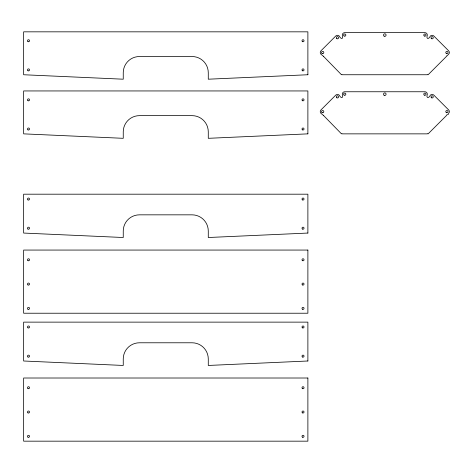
<?xml version="1.0" encoding="UTF-8"?>
<svg xmlns="http://www.w3.org/2000/svg" width="473" height="473" viewBox="0 0 473 473"><rect width="100%" height="100%" fill="white"/><g stroke="black" fill="none" stroke-linecap="round" stroke-linejoin="round"><path stroke-width="0.71" d="M323.384 56.234L341.482 74.746L341.873 74.344L342.292 74.746L427.32 74.746L427.71 74.344L428.13 74.746L446.352 56.529L446.341 55.968L446.92 55.956L448.641 54.235A2.43 2.43 0 0 0 448.641 50.8L433.853 36.019A2.43 2.43 0 0 0 430.418 36.019C428.893 39.519 425.806 39.425 427.32 35.067A2.43 2.43 0 0 0 424.89 32.643L344.722 32.643A2.43 2.43 0 0 0 342.292 35.067C343.705 39.531 340.862 39.478 339.194 36.019A2.43 2.43 0 0 0 335.759 36.019L320.972 50.8A2.43 2.43 0 0 0 320.972 54.235L323.384 56.234M323.384 115.347L341.482 133.859L341.873 133.457L342.292 133.859L427.32 133.859L427.74 133.457L428.13 133.859L446.352 115.643C445.672 114.543 449.066 115.051 448.641 113.354A2.43 2.43 0 0 0 448.641 109.913L433.853 95.132A2.43 2.43 0 0 0 430.418 95.132C428.828 98.638 425.801 98.496 427.32 94.18A2.43 2.43 0 0 0 424.89 91.756L344.722 91.756A2.43 2.43 0 0 0 342.292 94.18C343.8 98.52 340.844 98.638 339.194 95.132A2.43 2.43 0 0 0 335.759 95.132L320.972 109.913A2.43 2.43 0 0 0 320.972 113.354L323.384 115.347M307.882 74.746L208.28 79.204L208.28 72.724A16.194 16.194 0 0 0 192.079 56.529L139.446 56.529A16.194 16.194 0 0 0 123.252 72.724L123.252 79.204L23.65 74.746L23.65 31.833L307.882 31.833L307.882 74.746M307.882 133.859L208.28 138.317L208.28 131.837A16.194 16.194 0 0 0 192.079 115.643L139.446 115.643A16.194 16.194 0 0 0 123.252 131.837L123.252 138.317L23.65 133.859L23.65 90.946L307.882 90.946L307.882 133.859M307.882 233.059L208.28 237.511L208.28 231.037A16.194 16.194 0 0 0 192.079 214.837L139.446 214.837A16.194 16.194 0 0 0 123.252 231.037L123.252 237.511L23.65 233.059L23.65 194.19L307.882 194.19L307.882 233.059M307.882 361L208.28 365.458L208.28 358.977A16.194 16.194 0 0 0 192.079 342.783L139.446 342.783A16.194 16.194 0 0 0 123.252 358.977L123.252 365.458L23.65 361L23.65 322.131L307.882 322.131L307.882 361M307.882 250.063L23.65 250.063L23.65 313.227L307.882 313.227L307.882 250.063M307.882 378.01L23.65 378.01L23.65 441.167L307.882 441.167L307.882 378.01M28.002 309.241A1.011 1.011 0 0 0 29.521 308.366A1.011 1.011 0 0 0 28.002 307.491A1.011 1.011 0 0 0 28.002 309.241M27.942 260.617A1.011 1.011 0 0 0 29.521 259.854A1.011 1.011 0 0 0 28.067 258.873A1.011 1.011 0 0 0 27.942 260.617M27.942 229.038A1.011 1.011 0 0 0 29.521 228.27A1.011 1.011 0 0 0 28.067 227.288A1.011 1.011 0 0 0 27.942 229.038M28.002 199.925A1.011 1.011 0 0 0 29.521 199.05A1.011 1.011 0 0 0 28.002 198.169A1.011 1.011 0 0 0 28.002 199.925M28.002 284.953A1.011 1.011 0 0 0 29.521 284.072A1.011 1.011 0 0 0 28.002 283.197A1.011 1.011 0 0 0 28.002 284.953M302.513 284.953A1.011 1.011 0 0 0 304.033 284.072A1.011 1.011 0 0 0 302.513 283.197A1.011 1.011 0 0 0 302.513 284.953M302.513 199.925A1.011 1.011 0 0 0 304.033 199.05A1.011 1.011 0 0 0 302.513 198.169A1.011 1.011 0 0 0 302.513 199.925M302.513 229.074A1.011 1.011 0 0 0 304.033 228.199A1.011 1.011 0 0 0 302.513 227.324A1.011 1.011 0 0 0 302.513 229.074M302.513 260.658A1.011 1.011 0 0 0 304.033 259.783A1.011 1.011 0 0 0 302.513 258.902A1.011 1.011 0 0 0 302.513 260.658M302.513 309.241A1.011 1.011 0 0 0 304.033 308.366A1.011 1.011 0 0 0 302.513 307.491A1.011 1.011 0 0 0 302.513 309.241M28.002 437.188A1.011 1.011 0 0 0 29.521 436.313A1.011 1.011 0 0 0 28.002 435.432A1.011 1.011 0 0 0 28.002 437.188M28.002 388.599A1.011 1.011 0 0 0 29.521 387.724A1.011 1.011 0 0 0 28.002 386.849A1.011 1.011 0 0 0 28.002 388.599M28.002 357.02A1.011 1.011 0 0 0 29.521 356.145A1.011 1.011 0 0 0 28.002 355.264A1.011 1.011 0 0 0 28.002 357.02M28.002 327.866A1.011 1.011 0 0 0 29.521 326.991A1.011 1.011 0 0 0 28.002 326.116A1.011 1.011 0 0 0 28.002 327.866M28.002 412.894A1.011 1.011 0 0 0 29.521 412.018A1.011 1.011 0 0 0 28.002 411.143A1.011 1.011 0 0 0 28.002 412.894M302.513 412.894A1.011 1.011 0 0 0 304.033 412.018A1.011 1.011 0 0 0 302.513 411.143A1.011 1.011 0 0 0 302.513 412.894M302.513 327.866A1.011 1.011 0 0 0 304.033 326.991A1.011 1.011 0 0 0 302.513 326.116A1.011 1.011 0 0 0 302.513 327.866M302.513 357.02A1.011 1.011 0 0 0 304.033 356.145A1.011 1.011 0 0 0 302.513 355.264A1.011 1.011 0 0 0 302.513 357.02M302.513 388.599A1.011 1.011 0 0 0 304.033 387.724A1.011 1.011 0 0 0 302.513 386.849A1.011 1.011 0 0 0 302.513 388.599M302.513 437.188A1.011 1.011 0 0 0 304.033 436.313A1.011 1.011 0 0 0 302.513 435.432A1.011 1.011 0 0 0 302.513 437.188M302.513 41.612A1.011 1.011 0 0 0 304.033 40.737A1.011 1.011 0 0 0 302.513 39.862A1.011 1.011 0 0 0 302.513 41.612M28.002 41.612A1.011 1.011 0 0 0 29.521 40.737A1.011 1.011 0 0 0 28.002 39.862A1.011 1.011 0 0 0 28.002 41.612M302.513 70.767A1.011 1.011 0 0 0 304.033 69.892A1.011 1.011 0 0 0 302.513 69.011A1.011 1.011 0 0 0 302.513 70.767M28.002 70.767A1.011 1.011 0 0 0 29.521 69.892A1.011 1.011 0 0 0 28.002 69.011A1.011 1.011 0 0 0 28.002 70.767M322.066 53.443A1.112 1.112 0 0 0 323.804 52.598A1.112 1.112 0 0 0 322.208 51.522A1.112 1.112 0 0 0 322.066 53.443M336.853 38.656A1.112 1.112 0 0 0 338.585 37.816A1.112 1.112 0 0 0 336.989 36.734A1.112 1.112 0 0 0 336.853 38.656M344.102 35.989A1.112 1.112 0 0 0 345.834 35.15A1.112 1.112 0 0 0 344.238 34.068A1.112 1.112 0 0 0 344.102 35.989M384.129 36.155A1.283 1.283 0 0 0 386.086 35.114A1.283 1.283 0 0 0 384.206 33.938A1.283 1.283 0 0 0 384.129 36.155M424.269 35.989A1.112 1.112 0 0 0 426.002 35.15A1.112 1.112 0 0 0 424.405 34.068A1.112 1.112 0 0 0 424.269 35.989M431.512 38.656A1.112 1.112 0 0 0 433.25 37.816A1.112 1.112 0 0 0 431.654 36.734A1.112 1.112 0 0 0 431.512 38.656M446.364 53.484A1.112 1.112 0 0 0 448.037 52.521A1.112 1.112 0 0 0 446.364 51.557A1.112 1.112 0 0 0 446.364 53.484M302.513 100.725A1.011 1.011 0 0 0 304.033 99.85A1.011 1.011 0 0 0 302.513 98.975A1.011 1.011 0 0 0 302.513 100.725M28.002 100.725A1.011 1.011 0 0 0 29.521 99.85A1.011 1.011 0 0 0 28.002 98.975A1.011 1.011 0 0 0 28.002 100.725M302.513 129.88A1.011 1.011 0 0 0 304.033 129.005A1.011 1.011 0 0 0 302.513 128.124A1.011 1.011 0 0 0 302.513 129.88M28.002 129.88A1.011 1.011 0 0 0 29.521 129.005A1.011 1.011 0 0 0 28.002 128.124A1.011 1.011 0 0 0 28.002 129.88M322.066 112.556A1.112 1.112 0 0 0 323.804 111.711A1.112 1.112 0 0 0 322.208 110.635A1.112 1.112 0 0 0 322.066 112.556M336.853 97.769A1.112 1.112 0 0 0 338.585 96.93A1.112 1.112 0 0 0 336.989 95.848A1.112 1.112 0 0 0 336.853 97.769M344.102 95.103A1.112 1.112 0 0 0 345.834 94.263A1.112 1.112 0 0 0 344.238 93.181A1.112 1.112 0 0 0 344.102 95.103M384.129 95.268A1.283 1.283 0 0 0 386.086 94.228A1.283 1.283 0 0 0 384.206 93.051A1.283 1.283 0 0 0 384.129 95.268M424.269 95.103A1.112 1.112 0 0 0 426.002 94.263A1.112 1.112 0 0 0 424.405 93.181A1.112 1.112 0 0 0 424.269 95.103M431.512 97.769A1.112 1.112 0 0 0 433.25 96.93A1.112 1.112 0 0 0 431.654 95.848A1.112 1.112 0 0 0 431.512 97.769M446.299 112.556A1.112 1.112 0 0 0 448.032 111.711A1.112 1.112 0 0 0 446.435 110.635A1.112 1.112 0 0 0 446.299 112.556"/></g></svg>
